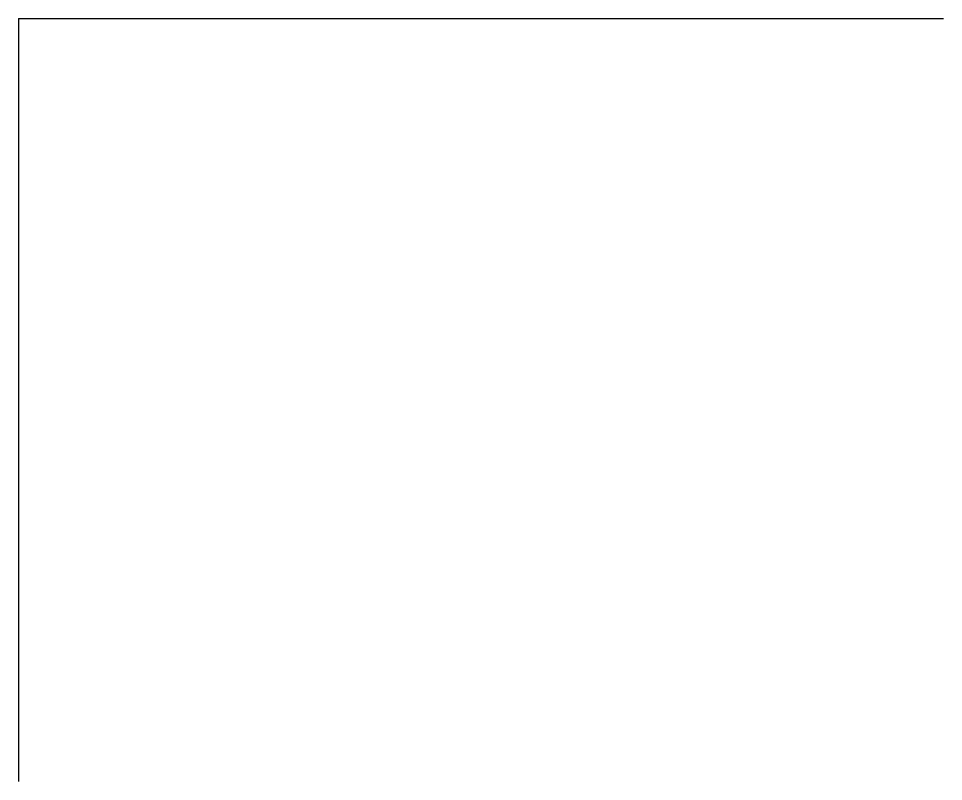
# Model space of a CAD drawing. Header units: millimetres. Extents: x 354.5 to 434.5, y 514.4 to 580.4.
import ezdxf

# ---------------------------------------------------------------- set-up
doc = ezdxf.new("R2010")
doc.units = ezdxf.units.MM

msp = doc.modelspace()

# ---------------------------------------------------------------- linework, layer by layer
for q in [(434.456, 580.367), (354.456, 514.367)]:
    msp.add_line((354.456, 580.367), q)

doc.saveas('drawing.dxf')
